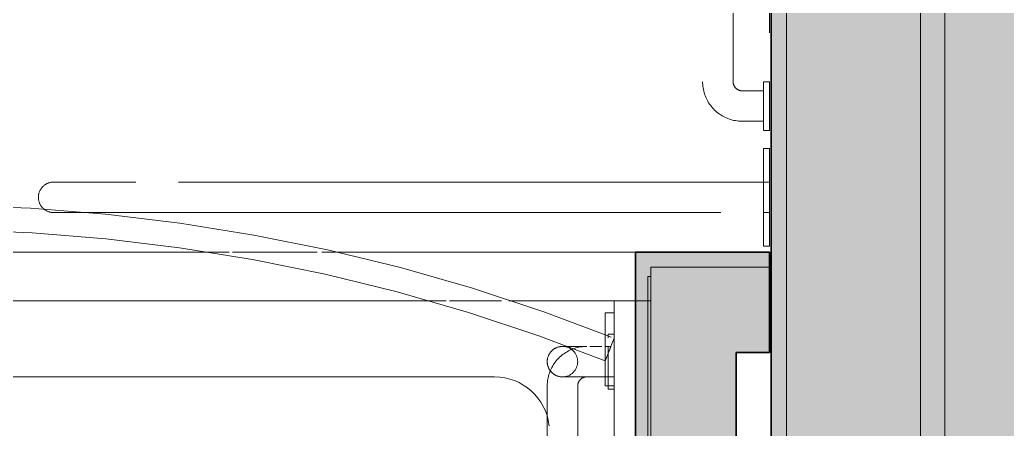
# Model space of a CAD drawing. Header units: inches. Extents: x 6 to 8416, y -388 to 6104.
# Drawn here: x 6522.59 to 6563.1, y 1602.28 to 1619.11 of the extents above; entities that cross this region are included whole.
import ezdxf

# ---------------------------------------------------------------- set-up
doc = ezdxf.new("R2010")
doc.units = ezdxf.units.IN
doc.header["$MEASUREMENT"] = 0
doc.linetypes.add('Dash 1_16_', pattern=[48, 24, -24])
doc.linetypes.add('Hidden 1_16_', pattern=[36, 24, -12])
for name, color, linetype, lineweight in [('A-GENM', 13, 'Continuous', 18), ('A-ROOM', 32, 'Continuous', 13), ('A-WALL', 113, 'Continuous', 25), ('A-WALL-PATT', 111, 'Continuous', 35), ('I-WALL', 2, 'Continuous', 25), ('P-SANR-FIXT', 6, 'Continuous', 18), ('Q-SPCQ', 91, 'Continuous', 18)]:
    doc.layers.add(name, color=color, linetype=linetype, lineweight=lineweight)

# ---------------------------------------------------------------- blocks, each defined once
blk = doc.blocks.new('GM BA Shower-Unit-Tub-Prefab-ICC ADA-AM - ICC Type B_ Option A Forward_ 60_W x 32_D-2224280-LEVEL 3 - PLAN Copy 1 Copy 1')
at = {"layer": 'A-GENM'}
blk.add_line((0, -32), (0.625, -32), dxfattribs=at)
blk = doc.blocks.new('PL BA Toilet-Unit-Two Piece-ICC ADA-AM - ICC Type B_ Side Approach_ Swing Up Bar-V591-LEVEL 3 - PLAN Copy 1 Copy 1')
at = {"layer": 'A-GENM', "linetype": 'Hidden 1_16_', "lineweight": 9}
for p, q in [((0, 46.672), (0, 23.078)), ((0, 23.078), (0, 22.178)), ((0, 22.036), (0, 18.566)), ((0, 18.375), (0, 17.815)), ((0, 17.776), (0, 5.5)), ((0, 5.5), (0, 0)), ((33, 0), (0, 0))]:
    blk.add_line(p, q, dxfattribs=at)
blk = doc.blocks.new('z Nested-Shower Surround-Tub-Prefab - Variable-V581-LEVEL 3 - PLAN Copy 1 Copy 1')
at = {"layer": 'A-GENM'}
for p, q in [((0, 0), (0, -32)), ((0, -29.875), (0, -0.625)), ((1.5, -29.25), (1.5, -3.75)), ((1.5, -5.942), (1.5, -29.058)), ((1.5, -5.942), (1.5, -29.058)), ((53.839, -28.873), (6.409, -28.873)), ((1.5, -30.75), (1.5, -29.25)), ((0, -32), (0, -29.875)), ((1.5, -30), (1.5, -30.75)), ((1.5, -30), (1.5, -30.75)), ((1.5, -30.75), (1.5, -32)), ((1.5, -32), (1.5, -30.75)), ((1.5, -30.75), (1.5, -32)), ((0, -32), (1.5, -32)), ((0.625, -32), (0.125, -32)), ((1.5, -32), (0.625, -32)), ((1.5, -32), (5.826, -32)), ((6.125, -32), (8.252, -32)), ((8.398, -32), (9.275, -32)), ((9.275, -32), (27.125, -32))]:
    blk.add_line(p, q, dxfattribs=at)
at = {"layer": 'A-GENM', "lineweight": 9}
for p, q in [((0, 0), (0, -33)), ((0.125, -33), (0.125, -0.125)), ((0, -29.875), (0, -0.625)), ((0.125, -0.625), (0.125, -29.875)), ((0, -32), (0, -29.875)), ((0.125, -29.875), (0.125, -32)), ((0, -33), (0, -32)), ((0.125, -32), (0.125, -33)), ((0, -33), (0.125, -33)), ((0.125, -33), (0, -33))]:
    blk.add_line(p, q, dxfattribs=at)
at = {"layer": 'A-GENM'}
blk.add_arc((6.409, -26.623), 2.25, 186.2418, 270, dxfattribs=at)
blk = doc.blocks.new('z Nested-Shower Grab Bars - Variable-V594-LEVEL 3 - PLAN Copy 1 Copy 1')
at = {"layer": 'A-GENM', "linetype": 'Dash 1_16_', "lineweight": 9}
for p, q in [((1.5, -15.826), (1.5, -27)), ((2.75, -27), (2.75, -16.306)), ((0.25, -26.875), (0, -26.875)), ((0, -26.875), (0, -26.913)), ((0, -26.875), (0, -26.913)), ((0.25, -26.875), (0, -26.875)), ((0, -26.875), (0, -26.913)), ((0, -26.875), (0, -26.913)), ((0, -26.913), (0, -27.026)), ((0, -26.913), (0, -27.026)), ((0, -26.913), (0, -27.026)), ((0, -26.913), (0, -27.026)), ((0, -27.026), (0, -27.205)), ((0, -27.026), (0, -27.205)), ((0, -27.026), (0, -27.205)), ((0, -27.026), (0, -27.205)), ((0.25, -27.438), (0.25, -26.875)), ((0.25, -27.687), (0.25, -26.875)), ((0.25, -27.687), (0.25, -26.875)), ((0.25, -27.709), (0.25, -26.875)), ((0, -27.205), (0, -27.438)), ((0, -27.205), (0, -27.438)), ((0, -27.205), (0, -27.438)), ((0, -27.205), (0, -27.438)), ((1.125, -27.375), (0, -27.375)), ((0, -27.375), (0, -27.396)), ((0, -27.375), (0, -27.396)), ((0, -27.396), (0, -27.459)), ((0, -27.396), (0, -27.459)), ((0, -27.438), (0, -27.709)), ((0, -27.438), (0, -27.709)), ((0, -27.438), (0, -27.709)), ((0, -27.459), (0, -27.558)), ((0, -27.459), (0, -27.558)), ((1.125, -27.375), (0.25, -27.375)), ((0.25, -27.375), (0.25, -27.688)), ((0.25, -27.375), (0.25, -27.688)), ((1.966, -27.375), (1.987, -27.375)), ((1.987, -27.375), (2.007, -27.375)), ((2.007, -27.375), (2.025, -27.375)), ((2.025, -27.375), (2.042, -27.375)), ((2.042, -27.375), (2.057, -27.375)), ((2.057, -27.375), (2.071, -27.375)), ((2.071, -27.375), (2.083, -27.375)), ((2.083, -27.375), (2.094, -27.375)), ((2.094, -27.375), (2.103, -27.375)), ((2.103, -27.375), (2.11, -27.375)), ((2.11, -27.375), (2.116, -27.375)), ((2.116, -27.375), (2.121, -27.375)), ((2.121, -27.375), (2.124, -27.375)), ((2.124, -27.375), (2.125, -27.375)), ((2.125, -27.375), (2.15, -27.375)), ((2.15, -27.375), (2.175, -27.377)), ((2.175, -27.377), (2.2, -27.379)), ((2.2, -27.379), (2.225, -27.383)), ((2.225, -27.383), (2.249, -27.387)), ((2.249, -27.387), (2.274, -27.393)), ((2.274, -27.393), (2.298, -27.399)), ((2.298, -27.399), (2.322, -27.407)), ((2.322, -27.407), (2.345, -27.415)), ((2.345, -27.415), (2.368, -27.424)), ((2.368, -27.424), (2.391, -27.435)), ((2.391, -27.435), (2.414, -27.446)), ((2.414, -27.446), (2.436, -27.458)), ((2.436, -27.458), (2.457, -27.47)), ((2.457, -27.47), (2.478, -27.484)), ((2.478, -27.484), (2.498, -27.499)), ((2.498, -27.499), (2.518, -27.514)), ((2.518, -27.514), (2.537, -27.53)), ((2.537, -27.53), (2.556, -27.547)), ((2.556, -27.547), (2.573, -27.565)), ((0, -27.558), (0, -27.688)), ((0, -27.558), (0, -27.688)), ((0, -27.688), (0, -27.838)), ((0, -27.688), (0, -27.838)), ((0, -27.749), (0, -28)), ((0, -27.749), (0, -28)), ((0, -27.749), (0, -28)), ((0, -27.838), (0, -28)), ((0, -27.838), (0, -28.541)), ((0.25, -27.688), (0.25, -27.838)), ((0.25, -27.688), (0.25, -27.838)), ((0.25, -27.991), (0.25, -27.749)), ((0.25, -27.838), (0.25, -28)), ((0.25, -27.838), (0.25, -28)), ((2.418, -27.984), (2.456, -27.932)), ((2.456, -27.932), (2.492, -27.878)), ((2.492, -27.878), (2.526, -27.823)), ((2.526, -27.823), (2.558, -27.766)), ((2.558, -27.766), (2.588, -27.708)), ((2.573, -27.565), (2.59, -27.583)), ((2.588, -27.708), (2.615, -27.649)), ((2.59, -27.583), (2.607, -27.602)), ((2.607, -27.602), (2.622, -27.621)), ((2.615, -27.649), (2.64, -27.589)), ((2.622, -27.621), (2.637, -27.642)), ((2.637, -27.642), (2.651, -27.662)), ((2.651, -27.662), (2.664, -27.684)), ((2.664, -27.684), (2.676, -27.705)), ((2.676, -27.705), (2.688, -27.728)), ((2.688, -27.728), (2.698, -27.75)), ((2.698, -27.75), (2.708, -27.774)), ((2.708, -27.774), (2.716, -27.797)), ((2.716, -27.797), (2.724, -27.821)), ((2.724, -27.821), (2.73, -27.845)), ((2.73, -27.845), (2.736, -27.869)), ((2.736, -27.869), (2.741, -27.894)), ((2.741, -27.894), (2.745, -27.918)), ((2.745, -27.918), (2.747, -27.943)), ((2.747, -27.943), (2.749, -27.968)), ((0, -28), (0, -28.162)), ((0, -28.113), (0, -28.503)), ((0, -28.113), (0, -28.503)), ((0, -28.113), (0, -28.503)), ((0, -28.162), (0, -28.313)), ((0, -28.313), (0, -28.442)), ((0.25, -28), (0.25, -28.162)), ((0.25, -28), (0.25, -28.313)), ((0.25, -28.291), (0.25, -28.113)), ((0.25, -28.162), (0.25, -28.313)), ((0.25, -28.313), (0.25, -28.442)), ((0.25, -28.313), (0.25, -28.442)), ((1.988, -28.377), (2.043, -28.341)), ((2.043, -28.341), (2.095, -28.303)), ((2.095, -28.303), (2.147, -28.264)), ((2.147, -28.264), (2.197, -28.222)), ((2.197, -28.222), (2.244, -28.178)), ((2.244, -28.178), (2.291, -28.132)), ((2.291, -28.132), (2.335, -28.085)), ((2.335, -28.085), (2.377, -28.035)), ((2.377, -28.035), (2.418, -27.984)), ((2.645, -28.347), (2.63, -28.368)), ((2.658, -28.326), (2.645, -28.347)), ((2.671, -28.305), (2.658, -28.326)), ((2.682, -28.283), (2.671, -28.305)), ((2.693, -28.26), (2.682, -28.283)), ((2.703, -28.237), (2.693, -28.26)), ((2.712, -28.214), (2.703, -28.237)), ((2.72, -28.19), (2.712, -28.214)), ((2.727, -28.166), (2.72, -28.19)), ((2.734, -28.142), (2.727, -28.166)), ((2.739, -28.118), (2.734, -28.142)), ((2.743, -28.093), (2.739, -28.118)), ((2.746, -28.068), (2.743, -28.093)), ((2.749, -28.043), (2.746, -28.068)), ((2.749, -27.968), (2.75, -27.993)), ((2.75, -28.018), (2.749, -28.043)), ((2.75, -27.993), (2.75, -28.018)), ((0, -28.442), (0, -28.541)), ((0, -28.541), (0, -28.604)), ((0, -28.541), (0, -28.604)), ((0, -28.563), (0, -28.795)), ((0, -28.563), (0, -28.795)), ((0, -28.563), (0, -28.795)), ((0, -28.563), (0, -28.795)), ((0, -28.604), (0, -28.625)), ((0, -28.604), (0, -28.625)), ((0.154, -28.625), (0.375, -28.625)), ((0.25, -28.442), (0.25, -28.625)), ((0.25, -28.442), (0.25, -28.625)), ((0.515, -28.625), (1.004, -28.625)), ((0.515, -28.625), (1.004, -28.625)), ((1.125, -28.625), (1.19, -28.624)), ((1.136, -28.625), (1.125, -28.625)), ((1.176, -28.625), (1.136, -28.625)), ((1.216, -28.625), (1.176, -28.625)), ((1.19, -28.624), (1.255, -28.62)), ((1.255, -28.625), (1.216, -28.625)), ((1.255, -28.62), (1.32, -28.613)), ((1.295, -28.625), (1.255, -28.625)), ((1.334, -28.625), (1.295, -28.625)), ((1.32, -28.613), (1.384, -28.604)), ((1.373, -28.625), (1.334, -28.625)), ((1.412, -28.625), (1.373, -28.625)), ((1.45, -28.625), (1.412, -28.625)), ((1.487, -28.625), (1.45, -28.625)), ((1.524, -28.625), (1.487, -28.625)), ((1.511, -28.578), (1.574, -28.562)), ((1.561, -28.625), (1.524, -28.625)), ((1.574, -28.562), (1.636, -28.543)), ((1.665, -28.625), (1.631, -28.625)), ((1.636, -28.543), (1.697, -28.521)), ((1.699, -28.625), (1.665, -28.625)), ((1.697, -28.521), (1.758, -28.497)), ((1.731, -28.625), (1.699, -28.625)), ((1.762, -28.625), (1.731, -28.625)), ((1.758, -28.497), (1.817, -28.47)), ((1.792, -28.625), (1.762, -28.625)), ((1.822, -28.625), (1.792, -28.625)), ((1.817, -28.47), (1.875, -28.441)), ((1.85, -28.625), (1.822, -28.625)), ((1.877, -28.625), (1.85, -28.625)), ((1.875, -28.441), (1.932, -28.41)), ((1.903, -28.625), (1.877, -28.625)), ((1.927, -28.625), (1.903, -28.625)), ((1.95, -28.625), (1.927, -28.625)), ((1.932, -28.41), (1.988, -28.377)), ((2.074, -28.625), (2.061, -28.625)), ((2.086, -28.625), (2.074, -28.625)), ((2.096, -28.625), (2.086, -28.625)), ((2.105, -28.625), (2.096, -28.625)), ((2.112, -28.625), (2.105, -28.625)), ((2.118, -28.625), (2.112, -28.625)), ((2.122, -28.625), (2.118, -28.625)), ((2.124, -28.625), (2.122, -28.625)), ((2.125, -28.625), (2.124, -28.625)), ((2.138, -28.625), (2.125, -28.625)), ((2.163, -28.624), (2.138, -28.625)), ((2.188, -28.622), (2.163, -28.624)), ((2.213, -28.619), (2.188, -28.622)), ((2.238, -28.615), (2.213, -28.619)), ((2.262, -28.61), (2.238, -28.615)), ((2.287, -28.604), (2.262, -28.61)), ((2.311, -28.597), (2.287, -28.604)), ((2.334, -28.589), (2.311, -28.597)), ((2.358, -28.58), (2.334, -28.589)), ((2.381, -28.57), (2.358, -28.58)), ((2.403, -28.56), (2.381, -28.57)), ((2.426, -28.548), (2.403, -28.56)), ((2.447, -28.536), (2.426, -28.548)), ((2.468, -28.522), (2.447, -28.536)), ((2.489, -28.508), (2.468, -28.522)), ((2.509, -28.493), (2.489, -28.508)), ((2.528, -28.477), (2.509, -28.493)), ((2.547, -28.461), (2.528, -28.477)), ((2.565, -28.444), (2.547, -28.461)), ((2.583, -28.426), (2.565, -28.444)), ((2.599, -28.407), (2.583, -28.426)), ((2.615, -28.388), (2.599, -28.407)), ((2.63, -28.368), (2.615, -28.388)), ((0, -28.974), (0, -29.125)), ((0, -28.974), (0, -29.125)), ((0, -28.974), (0, -29.125)), ((0, -28.974), (0, -29.125)), ((0, -29.125), (0.245, -29.125)), ((0, -29.125), (0.245, -29.125)), ((0.25, -29.087), (0.25, -28.974)), ((0.25, -29.087), (0.25, -28.974)), ((0.25, -29.087), (0.25, -28.974)), ((0.25, -29.087), (0.25, -28.974)), ((0.25, -29.125), (0.25, -29.087)), ((0.25, -29.125), (0.25, -29.087)), ((0.25, -29.125), (0.25, -29.087)), ((0.25, -29.125), (0.25, -29.087))]:
    blk.add_line(p, q, dxfattribs=at)
at = {"layer": 'A-GENM', "linetype": 'Dash 1_16_', "lineweight": 9, "flags": 128}
for points in [[(1.5, -27), (1.5, -27.015), (1.499, -27.03), (1.497, -27.045), (1.495, -27.06), (1.493, -27.075), (1.489, -27.089), (1.485, -27.104), (1.481, -27.118), (1.476, -27.132), (1.47, -27.146), (1.464, -27.16), (1.458, -27.173), (1.45, -27.186), (1.443, -27.199), (1.435, -27.212), (1.426, -27.224), (1.417, -27.236), (1.407, -27.247), (1.397, -27.258), (1.386, -27.269), (1.375, -27.279), (1.364, -27.289), (1.352, -27.298), (1.34, -27.307), (1.328, -27.316), (1.315, -27.323), (1.302, -27.331), (1.288, -27.338), (1.275, -27.344), (1.261, -27.35), (1.247, -27.355), (1.233, -27.359), (1.218, -27.363), (1.203, -27.367), (1.189, -27.37), (1.174, -27.372), (1.159, -27.373), (1.144, -27.375), (1.129, -27.375), (1.125, -27.375)], [(2.64, -27.589), (2.662, -27.528), (2.682, -27.466), (2.699, -27.403), (2.714, -27.34), (2.726, -27.276), (2.736, -27.212), (2.743, -27.147), (2.748, -27.083), (2.75, -27.018), (2.75, -27)], [(1.125, -27.375), (1.165, -27.375), (1.205, -27.375), (1.245, -27.375), (1.284, -27.375), (1.324, -27.375), (1.363, -27.375), (1.401, -27.375), (1.44, -27.375), (1.477, -27.375), (1.514, -27.375), (1.551, -27.375), (1.587, -27.375), (1.622, -27.375), (1.656, -27.375), (1.69, -27.375), (1.722, -27.375), (1.754, -27.375), (1.784, -27.375), (1.814, -27.375), (1.842, -27.375), (1.87, -27.375), (1.896, -27.375), (1.921, -27.375), (1.944, -27.375), (1.966, -27.375)], [(1.384, -28.604), (1.448, -28.593), (1.511, -28.578)], [(1.631, -28.625), (1.596, -28.625), (1.561, -28.625)], [(2.061, -28.625), (2.046, -28.625), (2.03, -28.625), (2.012, -28.625), (1.993, -28.625), (1.972, -28.625), (1.95, -28.625)]]:
    blk.add_lwpolyline(points, dxfattribs=at)
at = {"layer": 'A-GENM', "linetype": 'Dash 1_16_', "lineweight": 9}
for start, end in [(90, 270), (270, 90)]:
    blk.add_arc((2.125, -28), 0.625, start, end, dxfattribs=at)
blk = doc.blocks.new('SE BA Shower Curtain Rod-AM - 1_ Dia__ 76_ AFF-V387-LEVEL 3 - PLAN Copy 1 Copy 1')
at = {"layer": 'Q-SPCQ'}
for p, q in [((0.375, 1.5), (0, 1.5)), ((0, 1.5), (0, -1.5)), ((0, 1.5), (0, 0.75)), ((0.375, 0.75), (0.375, 1.5)), ((0.375, -1.5), (0.375, 1.5)), ((0, 0.75), (0, 0.388)), ((0.373, 0.464), (0.28, 0.232)), ((0.373, 0.464), (0.348, 0.402)), ((0.375, 0.391), (0.375, 0.75)), ((0, 0.388), (0, 0)), ((0, 0), (0, -0.388)), ((0.235, 0.12), (0.14, -0.12)), ((0.235, 0.12), (0.187, 0)), ((0.28, 0.232), (0.235, 0.12)), ((0.28, 0.232), (0.235, 0.12)), ((0.318, 0.328), (0.28, 0.232)), ((0.348, 0.402), (0.318, 0.328)), ((0, -0.388), (0, -0.75)), ((0.095, -0.232), (0.002, -0.464)), ((0.027, -0.402), (0.002, -0.464)), ((0.057, -0.328), (0.027, -0.402)), ((0.095, -0.232), (0.057, -0.328)), ((0.14, -0.12), (0.095, -0.232)), ((0.14, -0.12), (0.095, -0.232)), ((0.187, 0), (0.14, -0.12)), ((0, -0.75), (0, -1.5)), ((0.128, -0.512), (0.375, -0.604)), ((0.375, -0.75), (0.375, -0.521)), ((0.375, -1.5), (0.375, -0.75)), ((0, -1.5), (0.375, -1.5))]:
    blk.add_line(p, q, dxfattribs=at)
at = {"layer": 'Q-SPCQ', "flags": 128}
for points in [[(56.625, 0.464), (53.782, -0.604), (50.896, -1.558), (47.974, -2.395), (45.022, -3.115), (42.042, -3.716), (39.041, -4.198), (36.024, -4.56), (32.994, -4.8), (29.957, -4.919), (26.917, -4.916), (23.881, -4.792), (20.851, -4.547), (17.834, -4.181), (14.834, -3.694), (11.856, -3.088), (8.904, -2.363), (5.984, -1.52), (3.099, -0.562), (0.375, 0.464)], [(0.375, -0.604), (2.885, -1.547), (5.809, -2.513), (8.769, -3.362), (11.761, -4.091), (14.779, -4.7), (17.82, -5.189), (20.877, -5.555), (23.947, -5.798), (27.024, -5.919), (30.103, -5.916), (33.18, -5.791), (36.25, -5.542), (39.306, -5.171), (42.346, -4.678), (45.364, -4.063), (48.354, -3.329), (51.313, -2.475), (54.235, -1.504), (56.625, -0.605)]]:
    blk.add_lwpolyline(points, dxfattribs=at)
blk = doc.blocks.new('z Nested-Toilet Grab Bars - z Nested-Toilet Grab Bars-V596-LEVEL 3 - PLAN Copy 1 Copy 1')
at = {"layer": 'A-GENM', "linetype": 'Dash 1_16_', "lineweight": 9}
for p, q in [((-43, 0), (-43, -0.25)), ((-41, 0), (-43, 0)), ((-41, 0), (-43, 0)), ((-41, -0.25), (-41, 0)), ((-7, 0), (-7, -0.25)), ((-5, 0), (-7, 0)), ((-5, 0), (-7, 0)), ((-5, -0.25), (-5, 0)), ((-2.854, 0), (-4.25, 0)), ((-4.25, 0), (-0.25, 0)), ((-4.25, 0), (-4.25, -0.25)), ((-4.25, 0), (-4.25, -0.25)), ((-2.875, 0), (-2.875, -0.25)), ((-2.875, 0), (-2.875, -0.25)), ((-2.854, 0), (-2.875, 0)), ((-2.25, 0), (-2.875, 0)), ((-2.25, 0), (-2.875, 0)), ((-2.854, 0), (-2.875, 0)), ((-2.791, 0), (-2.854, 0)), ((-2.791, 0), (-2.854, 0)), ((-2.692, 0), (-2.791, 0)), ((-2.692, 0), (-2.791, 0)), ((-2.562, 0), (-2.692, 0)), ((-2.562, 0), (-2.692, 0)), ((-2.412, 0), (-2.562, 0)), ((-2.412, 0), (-2.562, 0)), ((-2.25, 0), (-2.412, 0)), ((-2.25, 0), (-2.412, 0)), ((-2.088, 0), (-2.25, 0)), ((-1.625, 0), (-2.25, 0)), ((-1.625, 0), (-2.25, 0)), ((-2.088, 0), (-2.25, 0)), ((-1.937, 0), (-2.088, 0)), ((-1.937, 0), (-2.088, 0)), ((-1.808, 0), (-1.937, 0)), ((-1.808, 0), (-1.937, 0)), ((-1.709, 0), (-1.808, 0)), ((-1.709, 0), (-1.808, 0)), ((-1.646, 0), (-1.709, 0)), ((-1.646, 0), (-1.709, 0)), ((-0.25, 0), (-1.646, 0)), ((-1.625, 0), (-1.646, 0)), ((-1.625, 0), (-1.646, 0)), ((-1.625, -0.25), (-1.625, 0)), ((-1.625, -0.25), (-1.625, 0)), ((-0.25, 0), (-0.25, -0.25)), ((-0.25, -0.25), (-0.25, 0)), ((-43, -0.25), (-41, -0.25)), ((-43, -0.25), (-41, -0.25)), ((-42.625, -0.25), (-42.625, -1.125)), ((-41.375, -0.25), (-42.625, -0.25)), ((-41.375, -0.25), (-42.625, -0.25)), ((-41.375, -1.125), (-41.375, -0.25)), ((-7, -0.25), (-5, -0.25)), ((-7, -0.25), (-5, -0.25)), ((-6.625, -0.25), (-6.625, -1.125)), ((-5.375, -0.25), (-6.625, -0.25)), ((-5.375, -0.25), (-6.625, -0.25)), ((-5.375, -1.125), (-5.375, -0.25)), ((-0.25, -0.25), (-4.25, -0.25)), ((-4.25, -0.25), (-2.854, -0.25)), ((-2.875, -0.25), (-2.875, -26)), ((-2.875, -0.25), (-2.875, -26)), ((-1.647, -0.25), (-0.25, -0.25)), ((-1.625, -26), (-1.625, -0.25)), ((-1.625, -26), (-1.625, -0.25)), ((-7, -1.5), (-41, -1.5)), ((-41, -2.75), (-7, -2.75)), ((-1.625, -28.253), (-1.625, -28.15)), ((-1.625, -28.225), (-1.625, -28.325)), ((-1.625, -28.351), (-1.625, -28.253)), ((-1.625, -28.325), (-1.625, -28.421)), ((-1.625, -28.446), (-1.625, -28.351)), ((-1.625, -28.421), (-1.625, -28.513)), ((-1.625, -28.537), (-1.625, -28.446)), ((-1.625, -28.685), (-1.625, -28.765)), ((-1.625, -28.786), (-1.625, -28.707)), ((-1.625, -28.765), (-1.625, -28.84)), ((-1.625, -28.859), (-1.625, -28.786)), ((-1.625, -28.84), (-1.625, -28.911)), ((-1.625, -28.929), (-1.625, -28.859)), ((-1.625, -28.911), (-1.625, -28.977)), ((-1.625, -28.994), (-1.625, -28.929)), ((-1.625, -28.977), (-1.625, -29.038)), ((-1.625, -29.054), (-1.625, -28.994)), ((-1.625, -29.038), (-1.625, -29.094)), ((-1.625, -29.109), (-1.625, -29.054)), ((-1.625, -29.094), (-1.625, -29.146)), ((-1.625, -29.159), (-1.625, -29.109)), ((-1.625, -29.146), (-1.625, -29.192)), ((-1.625, -29.204), (-1.625, -29.159)), ((-1.657, -29.572), (-1.665, -29.595)), ((-1.649, -29.548), (-1.657, -29.572)), ((-1.643, -29.524), (-1.649, -29.548)), ((-1.637, -29.499), (-1.643, -29.524)), ((-1.633, -29.475), (-1.637, -29.499)), ((-1.629, -29.45), (-1.633, -29.475)), ((-1.627, -29.425), (-1.629, -29.45)), ((-1.625, -29.4), (-1.627, -29.425)), ((-1.625, -29.192), (-1.625, -29.233)), ((-1.625, -29.244), (-1.625, -29.204)), ((-1.625, -29.233), (-1.625, -29.269)), ((-1.625, -29.278), (-1.625, -29.244)), ((-1.625, -29.269), (-1.625, -29.3)), ((-1.625, -29.308), (-1.625, -29.278)), ((-1.625, -29.3), (-1.625, -29.326)), ((-1.625, -29.332), (-1.625, -29.308)), ((-1.625, -29.326), (-1.625, -29.346)), ((-1.625, -29.351), (-1.625, -29.332)), ((-1.625, -29.346), (-1.625, -29.361)), ((-1.625, -29.364), (-1.625, -29.351)), ((-1.625, -29.361), (-1.625, -29.371)), ((-1.625, -29.372), (-1.625, -29.364)), ((-1.625, -29.371), (-1.625, -29.375)), ((-1.625, -29.375), (-1.625, -29.372)), ((-1.625, -29.375), (-1.625, -29.4)), ((-1.734, -29.728), (-1.749, -29.748)), ((-1.72, -29.707), (-1.734, -29.728)), ((-1.708, -29.686), (-1.72, -29.707)), ((-1.674, -29.618), (-1.685, -29.641)), ((-1.665, -29.595), (-1.674, -29.618))]:
    blk.add_line(p, q, dxfattribs=at)
at = {"layer": 'A-GENM', "linetype": 'Dash 1_16_', "lineweight": 9, "flags": 128}
for points in [[(-42.625, -1.125), (-42.624, -1.19), (-42.62, -1.255), (-42.613, -1.32), (-42.604, -1.384), (-42.593, -1.448), (-42.578, -1.511), (-42.562, -1.574), (-42.543, -1.636), (-42.521, -1.697), (-42.497, -1.758), (-42.47, -1.817), (-42.441, -1.875), (-42.41, -1.932), (-42.377, -1.988), (-42.341, -2.043), (-42.303, -2.095), (-42.264, -2.147), (-42.222, -2.197), (-42.178, -2.244), (-42.132, -2.291), (-42.085, -2.335), (-42.035, -2.377), (-41.984, -2.418), (-41.932, -2.456), (-41.878, -2.492), (-41.823, -2.526), (-41.766, -2.558), (-41.708, -2.588), (-41.649, -2.615), (-41.589, -2.64), (-41.528, -2.662), (-41.466, -2.682), (-41.403, -2.699), (-41.34, -2.714), (-41.276, -2.726), (-41.212, -2.736), (-41.147, -2.743), (-41.083, -2.748), (-41.018, -2.75), (-41, -2.75)], [(-41, -1.5), (-41.015, -1.5), (-41.03, -1.499), (-41.045, -1.497), (-41.06, -1.495), (-41.075, -1.493), (-41.089, -1.489), (-41.104, -1.485), (-41.118, -1.481), (-41.132, -1.476), (-41.146, -1.47), (-41.16, -1.464), (-41.173, -1.458), (-41.186, -1.45), (-41.199, -1.443), (-41.212, -1.435), (-41.224, -1.426), (-41.236, -1.417), (-41.247, -1.407), (-41.258, -1.397), (-41.269, -1.386), (-41.279, -1.375), (-41.289, -1.364), (-41.298, -1.352), (-41.307, -1.34), (-41.316, -1.328), (-41.323, -1.315), (-41.331, -1.302), (-41.338, -1.288), (-41.344, -1.275), (-41.35, -1.261), (-41.355, -1.247), (-41.359, -1.233), (-41.363, -1.218), (-41.367, -1.203), (-41.37, -1.189), (-41.372, -1.174), (-41.373, -1.159), (-41.375, -1.144), (-41.375, -1.129), (-41.375, -1.125)], [(-6.625, -1.125), (-6.625, -1.14), (-6.626, -1.155), (-6.628, -1.17), (-6.63, -1.185), (-6.632, -1.2), (-6.636, -1.214), (-6.64, -1.229), (-6.644, -1.243), (-6.649, -1.257), (-6.655, -1.271), (-6.661, -1.285), (-6.667, -1.298), (-6.675, -1.311), (-6.682, -1.324), (-6.69, -1.337), (-6.699, -1.349), (-6.708, -1.361), (-6.718, -1.372), (-6.728, -1.383), (-6.739, -1.394), (-6.75, -1.404), (-6.761, -1.414), (-6.773, -1.423), (-6.785, -1.432), (-6.797, -1.441), (-6.81, -1.448), (-6.823, -1.456), (-6.837, -1.463), (-6.85, -1.469), (-6.864, -1.475), (-6.878, -1.48), (-6.892, -1.484), (-6.907, -1.488), (-6.922, -1.492), (-6.936, -1.495), (-6.951, -1.497), (-6.966, -1.498), (-6.981, -1.5), (-6.996, -1.5), (-7, -1.5)], [(-7, -2.75), (-6.935, -2.749), (-6.87, -2.745), (-6.805, -2.738), (-6.741, -2.729), (-6.677, -2.718), (-6.614, -2.703), (-6.551, -2.687), (-6.489, -2.668), (-6.428, -2.646), (-6.367, -2.622), (-6.308, -2.595), (-6.25, -2.566), (-6.193, -2.535), (-6.137, -2.502), (-6.082, -2.466), (-6.03, -2.428), (-5.978, -2.389), (-5.928, -2.347), (-5.881, -2.303), (-5.834, -2.257), (-5.79, -2.21), (-5.748, -2.16), (-5.707, -2.109), (-5.669, -2.057), (-5.633, -2.003), (-5.599, -1.948), (-5.567, -1.891), (-5.537, -1.833), (-5.51, -1.774), (-5.485, -1.714), (-5.463, -1.653), (-5.443, -1.591), (-5.426, -1.528), (-5.411, -1.465), (-5.399, -1.401), (-5.389, -1.337), (-5.382, -1.272), (-5.377, -1.208), (-5.375, -1.143), (-5.375, -1.125)], [(-2.875, -29.375), (-2.875, -29.372), (-2.875, -29.364), (-2.875, -29.351), (-2.875, -29.332), (-2.875, -29.308), (-2.875, -29.278), (-2.875, -29.244), (-2.875, -29.204), (-2.875, -29.159), (-2.875, -29.109), (-2.875, -29.054), (-2.875, -28.994), (-2.875, -28.929), (-2.875, -28.859), (-2.875, -28.786), (-2.875, -28.707), (-2.875, -28.624), (-2.875, -28.537), (-2.875, -28.446), (-2.875, -28.351), (-2.875, -28.253), (-2.875, -28.15), (-2.875, -28.045), (-2.875, -27.936), (-2.875, -27.824), (-2.875, -27.708), (-2.875, -27.591), (-2.875, -27.47), (-2.875, -27.348), (-2.875, -27.223), (-2.875, -27.096), (-2.875, -26.968), (-2.875, -26.838), (-2.875, -26.706), (-2.875, -26.574), (-2.875, -26.44), (-2.875, -26.306), (-2.875, -26.171), (-2.875, -26.036), (-2.875, -26)], [(-2.875, -26), (-2.875, -26.135), (-2.875, -26.27), (-2.875, -26.404), (-2.875, -26.538), (-2.875, -26.671), (-2.875, -26.802), (-2.875, -26.933), (-2.875, -27.062), (-2.875, -27.189), (-2.875, -27.314), (-2.875, -27.438), (-2.875, -27.559), (-2.875, -27.677), (-2.875, -27.793), (-2.875, -27.906), (-2.875, -28.016), (-2.875, -28.122), (-2.875, -28.225), (-2.875, -28.325), (-2.875, -28.421), (-2.875, -28.513), (-2.875, -28.601), (-2.875, -28.685), (-2.875, -28.765), (-2.875, -28.84), (-2.875, -28.911), (-2.875, -28.977), (-2.875, -29.038), (-2.875, -29.094), (-2.875, -29.146), (-2.875, -29.192), (-2.875, -29.233), (-2.875, -29.269), (-2.875, -29.3), (-2.875, -29.326), (-2.875, -29.346), (-2.875, -29.361), (-2.875, -29.371), (-2.875, -29.375)], [(-1.625, -28.15), (-1.625, -28.045), (-1.625, -27.936), (-1.625, -27.824), (-1.625, -27.708), (-1.625, -27.591), (-1.625, -27.47), (-1.625, -27.348), (-1.625, -27.223), (-1.625, -27.096), (-1.625, -26.968), (-1.625, -26.838), (-1.625, -26.706), (-1.625, -26.574), (-1.625, -26.44), (-1.625, -26.306), (-1.625, -26.171), (-1.625, -26.036), (-1.625, -26)], [(-1.625, -26), (-1.625, -26.135), (-1.625, -26.27), (-1.625, -26.404), (-1.625, -26.538), (-1.625, -26.671), (-1.625, -26.802), (-1.625, -26.933), (-1.625, -27.062), (-1.625, -27.189), (-1.625, -27.314), (-1.625, -27.438), (-1.625, -27.559), (-1.625, -27.677), (-1.625, -27.793), (-1.625, -27.906), (-1.625, -28.016), (-1.625, -28.122), (-1.625, -28.225)], [(-1.625, -28.513), (-1.625, -28.601), (-1.625, -28.685)], [(-1.625, -28.707), (-1.625, -28.624), (-1.625, -28.537)], [(-2.25, -30), (-2.275, -30), (-2.3, -29.998), (-2.325, -29.996), (-2.35, -29.992), (-2.374, -29.988), (-2.399, -29.982), (-2.423, -29.976), (-2.447, -29.968), (-2.47, -29.96), (-2.493, -29.951), (-2.516, -29.94), (-2.539, -29.929), (-2.561, -29.917), (-2.582, -29.905), (-2.603, -29.891), (-2.623, -29.876), (-2.643, -29.861), (-2.662, -29.845), (-2.681, -29.828), (-2.698, -29.81), (-2.715, -29.792), (-2.732, -29.773), (-2.747, -29.754), (-2.762, -29.733), (-2.776, -29.713), (-2.789, -29.691), (-2.801, -29.67), (-2.813, -29.647), (-2.823, -29.625), (-2.833, -29.601), (-2.841, -29.578), (-2.849, -29.554), (-2.855, -29.53), (-2.861, -29.506), (-2.866, -29.481), (-2.87, -29.457), (-2.872, -29.432), (-2.874, -29.407), (-2.875, -29.382), (-2.875, -29.375)], [(-1.749, -29.748), (-1.764, -29.768), (-1.78, -29.787), (-1.797, -29.806), (-1.815, -29.823), (-1.833, -29.84), (-1.852, -29.857), (-1.871, -29.872), (-1.892, -29.887), (-1.912, -29.901), (-1.934, -29.914), (-1.955, -29.926), (-1.978, -29.938), (-2, -29.948), (-2.024, -29.958), (-2.047, -29.966), (-2.071, -29.974), (-2.095, -29.98), (-2.119, -29.986), (-2.144, -29.991), (-2.168, -29.995), (-2.193, -29.997), (-2.218, -29.999), (-2.243, -30), (-2.25, -30)], [(-1.685, -29.641), (-1.696, -29.664), (-1.708, -29.686)]]:
    blk.add_lwpolyline(points, dxfattribs=at)

msp = doc.modelspace()

# ---------------------------------------------------------------- hatches: boundary and pattern name
at = {"layer": 'A-WALL-PATT'}
msp.add_hatch(color=10, dxfattribs=at).paths.add_polyline_path([(6553.41533733, 1576.18577679), (6554.04033733, 1576.18577679), (6554.04033733, 1698.68577679), (6553.41533733, 1698.68577679), (6553.41533733, 1590.74356081)])
at = {"layer": 'A-WALL-PATT', "lineweight": 25, "transparency": 33554560}
for points in [[(6553.35283733, 1608.93577679), (6553.35283733, 1609.56077679), (6547.85283733, 1609.56077679), (6547.85283733, 1608.93577679), (6552.40928685, 1608.93577679)], [(6547.85283733, 1576.18577679), (6548.47783733, 1576.18577679), (6548.47783733, 1608.93577679), (6547.85283733, 1608.93577679), (6547.85283733, 1580.90268581)]]:
    msp.add_hatch(color=10, dxfattribs=at).paths.add_polyline_path(points)
at = {"layer": 'I-WALL'}
for points in [[(6554.04033733, 1575.56077679), (6559.54033733, 1575.56077679), (6559.54033733, 1698.68577679), (6554.04033733, 1698.68577679), (6554.04033733, 1576.18577679)], [(6559.54033733, 1575.56077679), (6560.54033733, 1575.56077679), (6560.54033733, 1698.68577679), (6559.54033733, 1698.68577679), (6559.54033733, 1576.18577679)], [(6566.04033733, 1575.56077679), (6566.04033733, 1698.68577679), (6560.54033733, 1698.68577679), (6560.54033733, 1575.56077679)]]:
    msp.add_hatch(color=10, dxfattribs=at).paths.add_polyline_path(points)
at = {"layer": 'I-WALL', "transparency": 33554560}
for points in [[(6553.35283733, 1605.43577679), (6553.35283733, 1608.93577679), (6548.47783733, 1608.93577679), (6548.47783733, 1605.43577679), (6552.40928685, 1605.43577679)], [(6548.47783733, 1575.56077679), (6551.97783733, 1575.56077679), (6551.97783733, 1605.43577679), (6548.47783733, 1605.43577679), (6548.47783733, 1576.18577679)]]:
    msp.add_hatch(color=10, dxfattribs=at).paths.add_polyline_path(points)

# ---------------------------------------------------------------- linework, layer by layer
at = {"layer": 'A-ROOM', "lineweight": 9, "flags": 128}
msp.add_lwpolyline([(5823.91533733, 1576.18577679), (6553.41533733, 1576.18577679), (6553.41533733, 1698.68577679), (6554.91533733, 1698.68577679), (6554.91533733, 1861.31077679), (5855.19658733, 1861.31077679), (5821.91533733, 1861.31077679), (5821.91533733, 1734.18577679), (5823.91533733, 1734.18577679)], close=True, dxfattribs=at)
at = {"layer": 'A-WALL', "lineweight": 9}
for p, q in [((6559.54033733, 1861.31077679), (6559.54033733, 1575.56077679)), ((6560.54033733, 1861.31077679), (6560.54033733, 1575.56077679)), ((6554.04033733, 1698.68577679), (6554.04033733, 1575.56077679)), ((6548.47783733, 1608.93577679), (6553.35283733, 1608.93577679)), ((6548.47783733, 1575.56077679), (6548.47783733, 1608.93577679))]:
    msp.add_line(p, q, dxfattribs=at)
at = {"layer": 'I-WALL', "lineweight": 35}
for p, q in [((6553.41533733, 1698.68577679), (6553.41533733, 1576.18577679)), ((6553.35283733, 1609.56077679), (6547.85283733, 1609.56077679)), ((6547.85283733, 1609.56077679), (6547.85283733, 1576.18577679)), ((6553.35283733, 1605.43577679), (6553.35283733, 1609.56077679)), ((6551.97783733, 1605.43577679), (6553.35283733, 1605.43577679)), ((6551.97783733, 1576.18577679), (6551.97783733, 1605.43577679))]:
    msp.add_line(p, q, dxfattribs=at)

# ---------------------------------------------------------------- block references
at = {"layer": 'A-GENM', "linetype": 'Dash 1_16_', "lineweight": 9}
for name, p, rotation in [('z Nested-Toilet Grab Bars - z Nested-Toilet Grab Bars-V596-LEVEL 3 - PLAN Copy 1 Copy 1', (6553.35283733, 1609.56077679), 270.0000000000011), ('z Nested-Shower Grab Bars - Variable-V594-LEVEL 3 - PLAN Copy 1 Copy 1', (6546.97783733, 1577.06077679), 180)]:
    msp.add_blockref(name, p, dxfattribs=dict(at, rotation=rotation))
at = {"layer": 'A-GENM', "lineweight": 9, "rotation": 180}
msp.add_blockref('z Nested-Shower Surround-Tub-Prefab - Variable-V581-LEVEL 3 - PLAN Copy 1 Copy 1', (6548.47783733, 1575.56077679), dxfattribs=at)
at = {"layer": 'A-GENM', "rotation": 180}
msp.add_blockref('GM BA Shower-Unit-Tub-Prefab-ICC ADA-AM - ICC Type B_ Option A Forward_ 60_W x 32_D-2224280-LEVEL 3 - PLAN Copy 1 Copy 1', (6548.47783733, 1575.56077679), dxfattribs=at)
at = {"layer": 'P-SANR-FIXT', "rotation": 90.00000000000131}
msp.add_blockref('PL BA Toilet-Unit-Two Piece-ICC ADA-AM - ICC Type B_ Side Approach_ Swing Up Bar-V591-LEVEL 3 - PLAN Copy 1 Copy 1', (6553.35283733, 1609.56077679), dxfattribs=at)
at = {"layer": 'Q-SPCQ', "rotation": 180}
msp.add_blockref('SE BA Shower Curtain Rod-AM - 1_ Dia__ 76_ AFF-V387-LEVEL 3 - PLAN Copy 1 Copy 1', (6546.97783733, 1605.56077679), dxfattribs=at)

doc.saveas('drawing.dxf')
